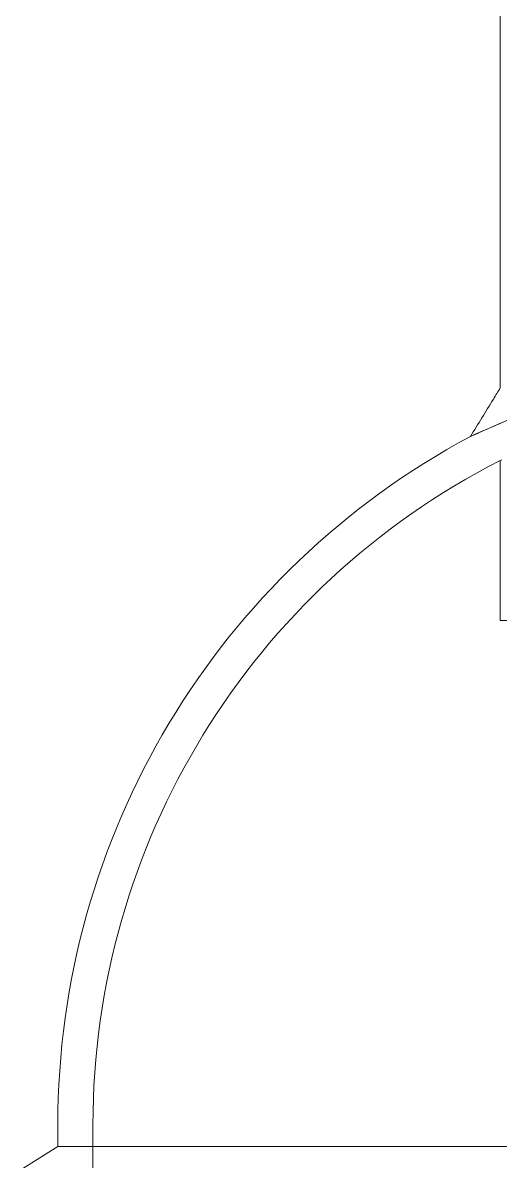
# Model space of a CAD drawing. Header units: millimetres. Extents: x -6314 to 11113, y -129 to 3675.
# Drawn here: x 8442.1 to 8466, y 1694.1 to 1751.2 of the extents above; entities that cross this region are included whole.
import ezdxf

# ---------------------------------------------------------------- set-up
doc = ezdxf.new("R2010")
doc.units = ezdxf.units.MM
doc.layers.add('Equipment', color=123, linetype='Continuous')

# ---------------------------------------------------------------- blocks, each defined once
blk = doc.blocks.new('A$C22f65225')
at = {"layer": 'Equipment', "linetype": 'Continuous', "lineweight": 0, "extrusion": (0, 1, 0)}
for p, q in [((-81.43, 260.606), (-81.43, 298)), ((-81.43, 260.606), (-81.43, 260.606)), ((-81.43, 250), (-81.43, 257.297)), ((-81.43, 250), (-81.007, 250)), ((-101.6, 226), (-101.6, 227)), ((-100, 122), (-100, 227)), ((-101.6, 226), (-103.2, 225)), ((0, 226), (-101.6, 226))]:
    blk.add_line(p, q, dxfattribs=at)
at = {"layer": 'Equipment', "linetype": 'Continuous', "lineweight": 0, "extrusion": (0, 0, -1)}
for radius, end in [(35.6, 61.8655), (34, 63.0107)]:
    blk.add_arc((66, 227), radius, 0, end, dxfattribs=at)
at = {"layer": 'Equipment', "linetype": 'Continuous', "lineweight": 0}
for points, knots in [([(-81.97, 258.755), (-81.97, 258.755), (-81.97, 258.755), (-81.738, 258.855), (-81.458, 258.976), (-81.004, 259.172), (-80.671, 259.315), (-79.913, 259.641), (-79.257, 259.923), (-77.873, 260.516), (-76.808, 260.971), (-75.153, 261.674), (-74.286, 262.042), (-73.151, 262.522), (-72.578, 262.764), (-71.119, 263.379), (-69.867, 263.904), (-67.418, 264.926), (-66.201, 265.432), (-64.804, 266.01), (-64.251, 266.239), (-63.454, 266.568), (-62.678, 266.887), (-62.183, 267.091), (-61.454, 267.39), (-60.746, 267.681), (-60.007, 267.983), (-59.613, 268.144), (-59.426, 268.22), (-59.335, 268.257)], [-0.3559936, -0.3559936, -0.3559936, -0.3559936, -0.3559907, -0.3559907, -0.3331373, -0.3331373, -0.3214824, -0.3098275, -0.2865178, -0.2865178, -0.2387179, -0.2387179, -0.2155416, -0.2039535, -0.1923654, -0.1923654, -0.1445516, -0.1445516, -0.0962846, -0.0962846, -0.084508, -0.0727313, -0.0609547, -0.049178, -0.049178, -0.024589, -0.0122945, -0.0061473, -0.0000037, -0.0000037, -0.0000037, -0.0000037]), ([(-82.787, 258.394), (-82.438, 258.962), (-82.09, 259.53), (-81.638, 260.268), (-81.534, 260.437), (-81.43, 260.606)], [0, 0, 0, 0, 10.000003, 10.000003, 12.976422, 12.976422, 12.976422, 12.976422]), ([(-79.849, 259.669), (-80.551, 259.367), (-81.15, 259.109), (-81.736, 258.856), (-81.862, 258.802), (-81.97, 258.755)], [-0.51298303, -0.51298303, -0.51298303, -0.51298303, -0.47323497, -0.47323497, -0.46241622, -0.46241622, -0.46241622, -0.46241622]), ([(-81.97, 258.755), (-82.147, 258.678), (-82.445, 258.547), (-82.628, 258.465), (-82.754, 258.408), (-82.787, 258.394), (-82.787, 258.394)], [-0.46241536, -0.46241536, -0.46241536, -0.46241536, -0.44482209, -0.42722795, -0.42722795, -0.40906303, -0.40906303, -0.40906303, -0.40906303]), ([(-82.787, 258.394), (-82.787, 258.394), (-82.771, 258.401), (-82.67, 258.447), (-82.4, 258.567), (-82.211, 258.651), (-81.97, 258.755)], [-0.40906303, -0.40906303, -0.40906303, -0.40906303, -0.40351194, -0.37979593, -0.37979593, -0.35599406, -0.35599406, -0.35599406, -0.35599406])]:
    blk.add_open_spline(points, degree=3, knots=knots, dxfattribs=at)
blk.add_open_spline([(-81.43, 257.297), (-81.43, 257.297), (-81.407, 257.307), (-81.36, 257.328)], degree=3, dxfattribs=at)

msp = doc.modelspace()

# ---------------------------------------------------------------- block references
at = {"xscale": 1.1, "yscale": 1.1, "zscale": 1.1}
msp.add_blockref('A$C22f65225', (8555.575, 1446.226), dxfattribs=at)

doc.saveas('drawing.dxf')
